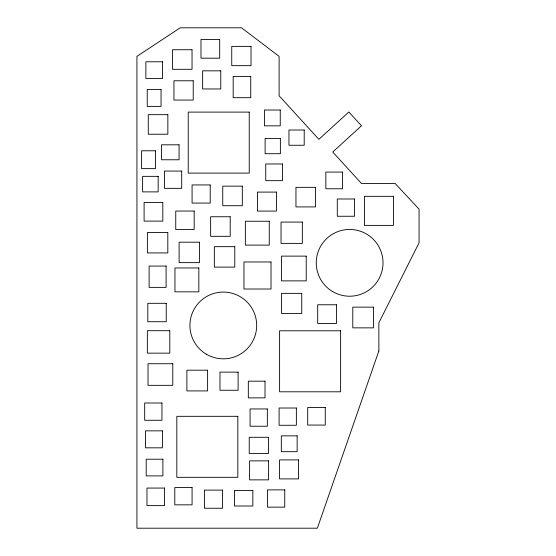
<?xml version="1.0" encoding="UTF-8"?>
<svg xmlns="http://www.w3.org/2000/svg" width="556" height="556" viewBox="0 0 556 556"><rect width="100%" height="100%" fill="white"/><g stroke="black" fill="none" stroke-linecap="round" stroke-linejoin="round"><path stroke-width="0.83" d="M378.865 350.933L317.358 528.2L136.936 528.2L136.936 56.358L180.227 27.8L241.526 27.8L279.105 56.358L279.105 95.785L318.894 139.341L348.848 111.971L361.469 125.788L332.738 152.024L361.469 183.473L395.135 183.473L419.064 209.16L419.064 242.833L378.865 322.8L378.865 350.933M219.69 39.476L200.987 39.476L200.987 58.185L219.69 58.185L219.69 39.476M251.027 46.377L231.748 46.377L231.748 65.657L251.027 65.657L251.027 46.377M192.035 49.741L172.464 49.741L172.464 69.312L192.035 69.312L192.035 49.741M162.567 61.779L145.874 61.779L145.874 78.465L162.567 78.465L162.567 61.779M220.767 70.834L202.634 70.834L202.634 88.967L220.767 88.967L220.767 70.834M250.742 76.401L233.186 76.401L233.186 97.696L250.742 97.696L250.742 76.401M193.224 80.78L173.945 80.78L173.945 100.059L193.224 100.059L193.224 80.78M161.052 89.405L147.236 89.405L147.236 106.384L161.052 106.384L161.052 89.405M280.245 110.012L264.413 110.012L264.413 125.837L280.245 125.837L280.245 110.012M249.234 112.103L188.227 112.103L188.227 173.111L249.234 173.111L249.234 112.103M167.849 114.661L148.278 114.661L148.278 134.225L167.849 134.225L167.849 114.661M304.208 130.007L288.96 130.007L288.96 145.255L304.208 145.255L304.208 130.007M280.377 138.451L265.122 138.451L265.122 153.706L280.377 153.706L280.377 138.451M179.067 144.81L161.511 144.81L161.511 159.774L179.067 159.774L179.067 144.81M155.423 150.794L141.613 150.794L141.613 168.635L155.423 168.635L155.423 150.794M282.441 163.978L265.747 163.978L265.747 180.672L282.441 180.672L282.441 163.978M181.708 171.067L164.437 171.067L164.437 188.338L181.708 188.338L181.708 171.067M342.531 172.082L325.837 172.082L325.837 188.776L342.531 188.776L342.531 172.082M158.161 176.349L142.621 176.349L142.621 191.889L158.161 191.889L158.161 176.349M210.21 184.94L192.077 184.94L192.077 203.072L210.21 203.072L210.21 184.94M242.319 186.149L222.747 186.149L222.747 205.713L242.319 205.713L242.319 186.149M315.53 187.344L295.959 187.344L295.959 206.915L315.53 206.915L315.53 187.344M276.429 192.091L257.435 192.091L257.435 211.085L276.429 211.085L276.429 192.091M393.474 196.324L364.409 196.324L364.409 225.388L393.474 225.388L393.474 196.324M354.561 198.992L337.29 198.992L337.29 216.256L354.561 216.256L354.561 198.992M162.811 202.419L144.101 202.419L144.101 221.121L162.811 221.121L162.811 202.419M194.176 211.051L175.752 211.051L175.752 229.468L194.176 229.468L194.176 211.051M230.205 216.75L210.641 216.75L210.641 236.321L230.205 236.321L230.205 216.75M269.25 221.239L245.363 221.239L245.363 245.12L269.25 245.12L269.25 221.239M302.339 222.08L281.044 222.08L281.044 243.375L302.339 243.375L302.339 222.08M167.815 232.491L147.382 232.491L147.382 252.924L167.815 252.924L167.815 232.491M199.541 242.207L179.108 242.207L179.108 262.64L199.541 262.64L199.541 242.207M234.778 246.676L214.345 246.676L214.345 267.109L234.778 267.109L234.778 246.676M306.217 256.121L281.468 256.121L281.468 280.87L306.217 280.87L306.217 256.121M271.008 261.966L243.959 261.966L243.959 289.016L271.008 289.016L271.008 261.966M166.091 266.067L149.112 266.067L149.112 287.369L166.091 287.369L166.091 266.067M198.84 267.957L174.952 267.957L174.952 291.844L198.84 291.844L198.84 267.957M301.741 293.359L281.6 293.359L281.6 313.501L301.741 313.501L301.741 293.359M166.23 303.312L147.813 303.312L147.813 321.729L166.23 321.729L166.23 303.312M336.415 304.764L317.705 304.764L317.705 323.467L336.415 323.467L336.415 304.764M373.514 307.141L352.796 307.141L352.796 327.859L373.514 327.859L373.514 307.141M169.795 330.702L147.347 330.702L147.347 353.15L169.795 353.15L169.795 330.702M340.62 330.792L279.605 330.792L279.605 391.799L340.62 391.799L340.62 330.792M172.777 363.742L148.028 363.742L148.028 385.329L172.777 385.329L172.777 363.742M207.61 370.199L186.892 370.199L186.892 390.917L207.61 390.917L207.61 370.199M238.114 372.124L219.981 372.124L219.981 390.256L238.114 390.256L238.114 372.124M265.017 381.173L248.323 381.173L248.323 397.867L265.017 397.867L265.017 381.173M161.949 402.996L144.685 402.996L144.685 420.267L161.949 420.267L161.949 402.996M325.253 407.506L307.697 407.506L307.697 425.062L325.253 425.062L325.253 407.506M296.369 408.014L279.098 408.014L279.098 425.277L296.369 425.277L296.369 408.014M267.339 408.959L250.075 408.959L250.075 426.23L267.339 426.23L267.339 408.959M237.836 416.312L176.829 416.312L176.829 477.319L237.836 477.319L237.836 416.312M162.421 430.851L145.443 430.851L145.443 447.83L162.421 447.83L162.421 430.851M297.147 435.855L281.322 435.855L281.322 451.68L297.147 451.68L297.147 435.855M268.513 437.294L249.227 437.294L249.227 453.411L268.513 453.411L268.513 437.294M162.894 459.207L146.207 459.207L146.207 475.894L162.894 475.894L162.894 459.207M298.558 459.902L279.571 459.902L279.571 478.897L298.558 478.897L298.558 459.902M268.604 460.868L249.609 460.868L249.609 479.863L268.604 479.863L268.604 460.868M192.07 487.57L174.799 487.57L174.799 504.841L192.07 504.841L192.07 487.57M164.527 488.064L146.972 488.064L146.972 505.619L164.527 505.619L164.527 488.064M284.741 489.871L267.471 489.871L267.471 507.142L284.741 507.142L284.741 489.871M222.539 490.114L204.406 490.114L204.406 508.247L222.539 508.247L222.539 490.114M252.841 490.462L234.423 490.462L234.423 506.002L252.841 506.002L252.841 490.462M206.311 354.186A33.381 33.381 0 0 0 256.684 325.802A33.381 33.381 0 0 0 206.915 296.369A33.381 33.381 0 0 0 206.311 354.186M332.641 291.573A33.381 33.381 0 0 0 383.014 263.183A33.381 33.381 0 0 0 333.246 233.749A33.381 33.381 0 0 0 332.641 291.573"/></g></svg>
